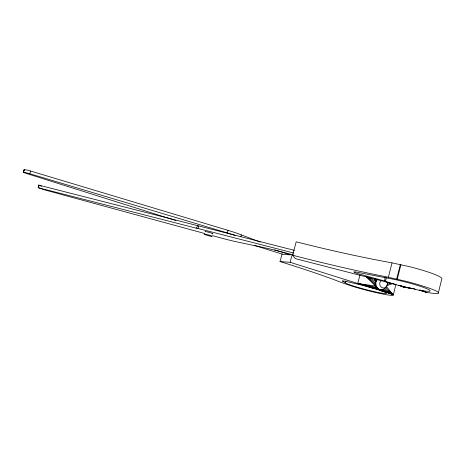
<?xml version="1.0" encoding="UTF-8"?>
<svg xmlns="http://www.w3.org/2000/svg" width="465" height="465" viewBox="0 0 465 465"><rect width="100%" height="100%" fill="white"/><g stroke="black" fill="none" stroke-linecap="round" stroke-linejoin="round"><path stroke-width="0.7" d="M438.28 293.13L441.75 279.052A34.834 3.929 14 0 0 409.828 266.747L392.036 262.865A271.165 46.105 15.1 0 1 296.217 241.812L292.59 255.221A272.042 38.31 15.2 0 0 388.368 277.262L406.154 281.331A34.91 3.255 14.3 0 1 436.74 291.328A34.91 3.255 14.3 0 1 426.103 292.305C412.548 287.945 398.15 286.254 384.788 281.023L384.921 277.117M39.019 185.285L38.24 187.668L38.775 185.134L294.444 250.368M38.24 187.662L38.775 185.134L38.595 187.825A6.911 0.587 17.1 0 0 45.791 190.197L204.74 233.529M359.922 275.053L357.742 283.464L380.818 289.759C376.429 289.236 374.401 283.545 376.865 280.075L376.214 280.035C372.482 285.731 378.981 290.916 384.183 291.886A21.623 1.651 14.8 0 1 375.697 291.944A21.623 1.651 14.8 0 1 347.529 283.935L342.24 281.127A9.626 0.744 14.8 0 1 347.774 281.773L365.932 286.19L380.969 290.672M24.232 169.748L23.39 172.492L175.95 220.573M24.128 169.708L23.39 172.492L24.215 169.655A7.696 0.779 17.5 0 1 30.638 171.044L228.937 230.634A32.044 3.249 15.8 0 1 241.381 234.883L260.261 242.085M396.668 279.041L400.348 264.527M393.216 295.136L395.982 284.22M397.255 279.174L400.929 264.655M385.444 281.261L386.299 277.896M388.368 277.262L392.036 262.865M345.396 282.958L345.919 280.959M282.11 253.873L280.017 261.568L290.108 262.307L292.328 254.099M240.847 236.801L241.381 234.883M235.098 235.447A32.056 3.133 15.8 0 0 228.21 233.215L227.315 232.942L228.042 230.361M38.81 185.872L38.27 187.686L196.271 228.193L197.974 228.472L198.706 225.909M23.587 171.8L24.186 169.731M23.256 172.352L23.372 172.323A7.696 0.75 17.4 0 1 29.789 173.73L30.638 171.044M386.432 286.417L392.698 294.409L380.161 289.695C382.712 290.172 385.456 288.806 386.421 286.359M196.271 228.193L197.77 225.757M376.214 280.035L376.894 279.273M402.76 286.446L400.371 285.743L401.929 286.69L402.76 286.446L403.94 287.132L409.229 288.033C405.474 287.544 402.074 286.388 398.557 285.307M401.929 286.69L403.94 287.132M386.63 285.632L393.727 283.325M386.996 284.191L391.664 283.383M387.014 282.714L389.897 282.708M376.633 289.247L379.388 289.381M403.672 287.219L405.759 287.201L412.316 288.713L410.514 287.998M376.162 281.47L375.511 281.43L369.64 277.477M375.813 283.022L375.168 282.976L367.449 276.82M375.848 284.621L375.203 284.568L366.153 276.367M378.097 288.614L357.742 283.464L376.266 286.149M385.95 287.289L385.287 287.236L392.698 294.409A28.464 2.174 14.8 0 1 381.759 293.828A28.464 2.174 14.8 0 1 351.755 286.08L342.007 282.732A136.559 9.387 15.7 0 0 280.017 261.568M377.034 287.515L357.742 283.464M383.695 289.271L383.032 289.213L392.698 294.409L381.968 291.049L378.737 289.323L370.03 287.312L290.108 262.307M382.288 289.718L381.625 289.66L392.698 294.409L384.276 288.387M371.5 287.713L378.737 289.323L392.698 294.409M384.788 281.023L357.672 273.635A8.347 0.785 14.6 0 1 355.295 271.88L392.268 279.012A26.511 2.47 14.3 0 1 425.708 288.248A26.511 2.47 14.3 0 1 420.935 290.433L419.622 289.939M197.974 228.472L293.729 253.03M293.525 254.936L278.913 251.181A45.425 4.104 15.2 0 0 261.905 247.171L237.382 241.998A33.503 3.261 15.8 0 1 224.514 238.911L212.441 235.627M394.948 284.289L295.31 258.61L292.59 255.221M29.789 173.73L227.315 232.942M254.291 245.351L283.383 254.518L290.474 254.855L276.658 250.484M419.982 290.026L426.103 292.305L424.254 291.177M422.83 290.735L426.103 292.305M413.525 288.37L415.419 289.393M365.932 276.565L375.615 286.097M374.465 278.785L375.511 281.43L375.028 278.645M275.966 250.269A49.546 5.103 15.1 0 1 274.646 249.85M387.078 282.174A4.156 3.842 88.7 0 1 385.421 287.492A4.156 3.842 88.7 0 1 380.376 286.144A4.156 3.842 88.7 0 1 381.161 280.593M205.245 231.808A4.069 0.389 15.8 0 1 209.372 232.448A4.069 0.389 15.8 0 1 212.435 233.901M41.617 186.291A6.905 0.61 17.1 0 1 40.984 186.064M40.385 185.843A6.905 0.61 17.1 0 1 39.345 185.43M38.775 185.134L38.27 187.686L38.775 185.134M205.577 234.796A4.075 0.372 15.8 0 0 212.081 236.429A4.075 0.372 15.8 0 0 207.146 234.581A4.075 0.372 15.8 0 0 205.577 234.796"/></g></svg>
